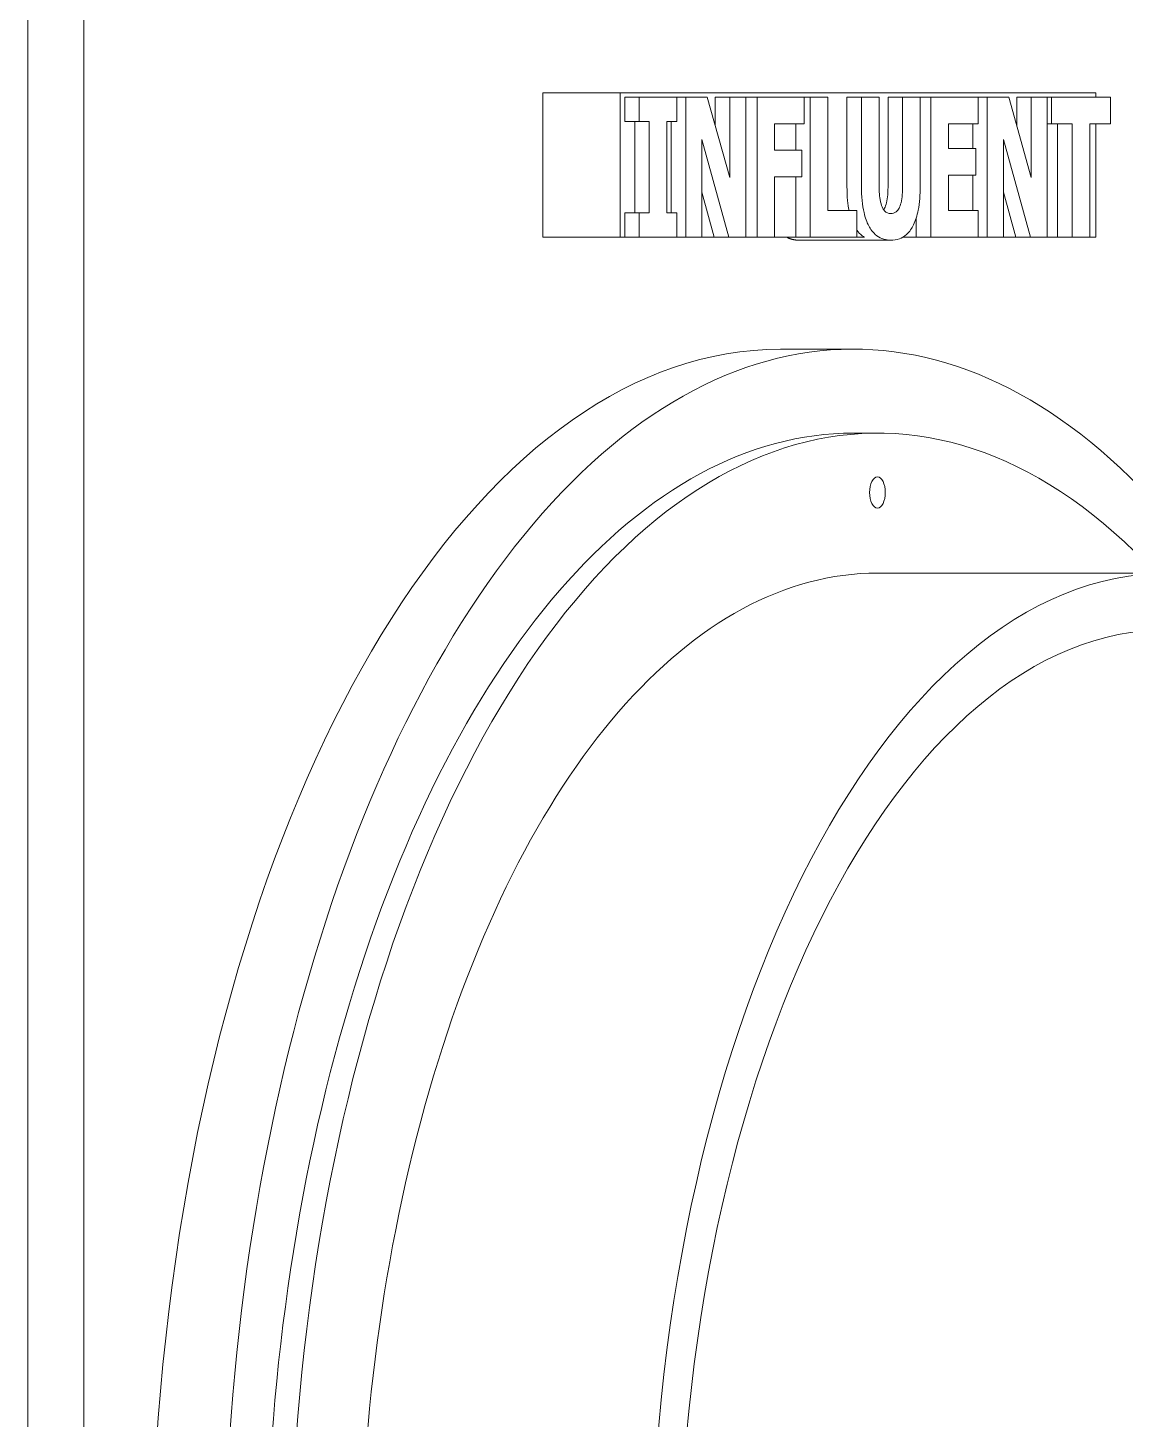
# Model space of a CAD drawing. Header units: inches. Extents: x 20 to 536, y 8 to 344.
# Drawn here: x 291.361 to 293.812, y 123.961 to 127.069 of the extents above; entities that cross this region are included whole.
import ezdxf

# ---------------------------------------------------------------- set-up
doc = ezdxf.new("R2010")
doc.units = ezdxf.units.IN
doc.header["$LTSCALE"] = 16
doc.header["$MEASUREMENT"] = 0
doc.layers.add('Visible (ANSI)', color=7, linetype='Continuous', lineweight=50)

msp = doc.modelspace()

# ---------------------------------------------------------------- linework, layer by layer
at = {"layer": 'Visible (ANSI)', "linetype": 'Continuous', "lineweight": 18}
for p, q in [((291.361203, 120.788467), (291.361203, 128.288467)), ((291.48622, 121.632217), (291.48622, 127.444717)), ((292.51134, 126.600932), (292.51134, 126.923432)), ((292.51134, 126.923432), (292.684545, 126.923432)), ((292.684545, 126.923432), (293.747045, 126.923432)), ((292.684545, 126.600932), (292.684545, 126.923432)), ((292.694438, 126.913932), (292.694438, 126.859398)), ((292.694438, 126.913932), (292.726914, 126.913932)), ((292.811124, 126.913932), (292.726914, 126.913932)), ((292.726914, 126.913932), (292.726914, 126.859398)), ((292.811124, 126.913932), (292.830851, 126.913932)), ((292.811124, 126.859398), (292.811124, 126.913932)), ((292.879043, 126.913932), (292.830851, 126.913932)), ((292.830851, 126.913932), (292.830851, 126.600932)), ((292.929012, 126.734604), (292.879043, 126.913932)), ((292.896536, 126.913932), (292.896536, 126.851155)), ((292.896536, 126.913932), (292.929012, 126.913932)), ((292.964903, 126.913932), (292.929012, 126.913932)), ((292.929012, 126.913932), (292.929012, 126.734604)), ((292.964903, 126.913932), (292.990336, 126.913932)), ((292.964903, 126.600932), (292.964903, 126.913932)), ((293.095092, 126.913932), (292.990336, 126.913932)), ((292.990336, 126.913932), (292.990336, 126.600932)), ((293.095092, 126.854325), (293.095092, 126.913932)), ((293.095092, 126.913932), (293.108985, 126.913932)), ((293.1483, 126.913932), (293.108985, 126.913932)), ((293.108985, 126.913932), (293.108985, 126.600932)), ((293.1483, 126.660539), (293.1483, 126.913932)), ((293.190972, 126.913932), (293.190972, 126.714059)), ((293.190972, 126.913932), (293.223448, 126.913932)), ((293.262764, 126.913932), (293.223448, 126.913932)), ((293.223448, 126.913932), (293.223448, 126.714059)), ((293.262764, 126.718624), (293.262764, 126.913932)), ((293.282792, 126.913932), (293.282792, 126.718624)), ((293.282792, 126.913932), (293.315268, 126.913932)), ((293.354584, 126.913932), (293.315268, 126.913932)), ((293.315268, 126.913932), (293.315268, 126.718624)), ((293.354584, 126.913932), (293.378368, 126.913932)), ((293.354584, 126.714312), (293.354584, 126.913932)), ((293.484139, 126.913932), (293.378368, 126.913932)), ((293.378368, 126.913932), (293.378368, 126.600932)), ((293.484139, 126.913932), (293.504373, 126.913932)), ((293.484139, 126.854325), (293.484139, 126.913932)), ((293.552566, 126.913932), (293.504373, 126.913932)), ((293.504373, 126.913932), (293.504373, 126.600932)), ((293.602534, 126.734604), (293.552566, 126.913932)), ((293.570058, 126.913932), (293.570058, 126.851155)), ((293.570058, 126.913932), (293.602534, 126.913932)), ((293.638425, 126.913932), (293.602534, 126.913932)), ((293.602534, 126.913932), (293.602534, 126.734604)), ((293.638425, 126.600932), (293.638425, 126.913932)), ((293.638425, 126.913932), (293.647625, 126.913932)), ((293.779521, 126.913932), (293.647625, 126.913932)), ((293.647625, 126.913932), (293.647625, 126.854325)), ((293.747045, 126.923432), (293.747045, 126.913932)), ((293.779521, 126.854325), (293.779521, 126.913932)), ((292.694438, 126.859398), (292.726914, 126.859398)), ((292.716885, 126.859398), (292.716885, 126.655466)), ((292.726914, 126.859398), (292.749361, 126.859398)), ((292.749361, 126.859398), (292.749361, 126.655466)), ((292.788677, 126.859398), (292.811124, 126.859398)), ((292.788677, 126.655466), (292.788677, 126.859398)), ((292.798375, 126.859398), (292.798375, 126.655466)), ((293.029398, 126.854325), (293.095092, 126.854325)), ((293.029398, 126.795226), (293.029398, 126.854325)), ((293.076509, 126.854325), (293.076509, 126.795226)), ((293.41743, 126.799284), (293.41743, 126.854325)), ((293.41743, 126.854325), (293.484139, 126.854325)), ((293.471897, 126.854325), (293.471897, 126.799284)), ((293.638425, 126.854325), (293.647625, 126.854325)), ((293.647625, 126.854325), (293.693916, 126.854325)), ((293.66144, 126.854325), (293.66144, 126.600932)), ((293.693916, 126.854325), (293.693916, 126.600932)), ((293.733231, 126.854325), (293.779521, 126.854325)), ((293.733231, 126.600932), (293.733231, 126.854325)), ((293.747045, 126.854325), (293.747045, 126.600932)), ((292.866742, 126.819068), (292.92711, 126.600932)), ((292.866742, 126.600932), (292.866742, 126.819068)), ((293.540264, 126.600932), (293.540264, 126.819068)), ((293.540264, 126.819068), (293.600632, 126.600932)), ((293.089893, 126.795226), (293.029398, 126.795226)), ((293.089893, 126.735619), (293.089893, 126.795226)), ((293.478939, 126.799284), (293.41743, 126.799284)), ((293.478939, 126.739677), (293.478939, 126.799284)), ((293.029398, 126.600932), (293.029398, 126.735619)), ((293.029398, 126.735619), (293.089893, 126.735619)), ((293.076509, 126.735619), (293.076509, 126.600932)), ((293.41743, 126.739677), (293.478939, 126.739677)), ((293.41743, 126.660539), (293.41743, 126.739677)), ((293.471897, 126.739677), (293.471897, 126.660539)), ((292.866742, 126.701718), (292.894634, 126.600932)), ((293.540264, 126.701718), (293.568156, 126.600932)), ((293.213361, 126.660539), (293.1483, 126.660539)), ((293.213361, 126.600932), (293.213361, 126.660539)), ((293.484139, 126.660539), (293.41743, 126.660539)), ((293.484139, 126.600932), (293.484139, 126.660539)), ((292.694438, 126.655466), (292.694438, 126.600932)), ((292.694438, 126.655466), (292.726914, 126.655466)), ((292.726914, 126.655466), (292.726914, 126.600932)), ((292.749361, 126.655466), (292.726914, 126.655466)), ((292.811124, 126.655466), (292.788677, 126.655466)), ((292.811124, 126.600932), (292.811124, 126.655466)), ((293.345892, 126.644548), (293.345892, 126.600932)), ((292.51134, 126.600932), (292.684545, 126.600932)), ((292.694438, 126.600932), (292.684545, 126.600932)), ((292.694438, 126.600932), (292.726914, 126.600932)), ((292.726914, 126.600932), (292.811124, 126.600932)), ((292.811124, 126.600932), (292.830851, 126.600932)), ((292.830851, 126.600932), (292.866742, 126.600932)), ((292.894634, 126.600932), (292.866742, 126.600932)), ((292.894634, 126.600932), (292.92711, 126.600932)), ((292.92711, 126.600932), (292.964903, 126.600932)), ((292.964903, 126.600932), (292.990336, 126.600932)), ((292.990336, 126.600932), (293.029398, 126.600932)), ((293.076509, 126.600932), (293.029398, 126.600932)), ((293.076509, 126.600932), (293.108985, 126.600932)), ((293.108985, 126.600932), (293.213361, 126.600932)), ((293.230302, 126.600932), (293.213361, 126.600932)), ((293.345892, 126.600932), (293.315553, 126.600932)), ((293.345892, 126.600932), (293.378368, 126.600932)), ((293.378368, 126.600932), (293.484139, 126.600932)), ((293.484139, 126.600932), (293.504373, 126.600932)), ((293.504373, 126.600932), (293.540264, 126.600932)), ((293.568156, 126.600932), (293.540264, 126.600932)), ((293.568156, 126.600932), (293.600632, 126.600932)), ((293.600632, 126.600932), (293.638425, 126.600932)), ((293.66144, 126.600932), (293.638425, 126.600932)), ((293.66144, 126.600932), (293.693916, 126.600932)), ((293.693916, 126.600932), (293.733231, 126.600932)), ((293.747045, 126.600932), (293.733231, 126.600932)), ((293.083335, 126.594338), (293.289016, 126.594338)), ((293.04259, 126.350932), (293.20497, 126.350932)), ((293.20497, 126.163432), (293.259097, 126.163432)), ((293.259097, 125.850932), (293.908616, 125.850932))]:
    msp.add_line(p, q, dxfattribs=at)
for centre, major_axis, start_param, end_param in [((293.20497, 123.538432), (0, 2.8125), 5.67192986, 8.94884126), ((293.04259, 123.538432), (0, 2.8125), 0, 2.66565596), ((293.259097, 123.538432), (0, -2.625), 2.64866739, 6.33361033), ((293.20497, 123.538432), (0, -2.625), 3.14159265, 6.28318531), ((293.259097, 123.538432), (0, -2.3125), 3.14159265, 6.28318531)]:
    msp.add_ellipse(centre, major_axis=major_axis, ratio=0.5, start_param=start_param, end_param=end_param, dxfattribs=at)
for centre, major_axis in [((293.259097, 126.030829), (0, -0.035)), ((293.908616, 123.538432), (0, 2.3125)), ((293.908616, 123.538432), (0, 2.186419))]:
    msp.add_ellipse(centre, major_axis=major_axis, ratio=0.5, dxfattribs=at)
for points, knots in [([(293.190972, 126.714059), (293.190972, 126.703553), (293.191379, 126.692954), (293.193097, 126.67508), (293.194139, 126.667667), (293.195568, 126.660539)], [-0.821877976, -0.821877976, -0.821877976, -0.821877976, -0.654433498, -0.654433498, -0.531830613, -0.531830613, -0.531830613, -0.531830613]), ([(293.223448, 126.714059), (293.223448, 126.703553), (293.223855, 126.692954), (293.225733, 126.673421), (293.227087, 126.664418), (293.231623, 126.644623), (293.235135, 126.634688), (293.242995, 126.619959), (293.248533, 126.611194), (293.26743, 126.596914), (293.278408, 126.594338), (293.289016, 126.594338)], [-0.821877976, -0.821877976, -0.821877976, -0.821877976, -0.654433498, -0.654433498, -0.504909579, -0.504909579, -0.307478412, -0.307478412, -0.16166829, -0.16166829, 0, 0, 0, 0]), ([(293.289016, 126.653945), (293.286393, 126.653945), (293.283722, 126.654368), (293.278937, 126.65641), (293.276775, 126.657867), (293.272667, 126.662295), (293.270833, 126.665247), (293.267923, 126.672291), (293.266295, 126.67736), (293.263285, 126.695701), (293.262764, 126.707629), (293.262764, 126.718624)], [-0.357819749, -0.357819749, -0.357819749, -0.357819749, -0.281802872, -0.281802872, -0.21609433, -0.21609433, -0.146681317, -0.146681317, -0.083787292, -0.083787292, 0, 0, 0, 0]), ([(293.282792, 126.718624), (293.282792, 126.711054), (293.282557, 126.703186), (293.281367, 126.689706), (293.280531, 126.683604), (293.277988, 126.672937), (293.276524, 126.669038), (293.274217, 126.664679), (293.273514, 126.663536), (293.272776, 126.662501)], [-0.217363441, -0.217363441, -0.217363441, -0.217363441, -0.17163752, -0.17163752, -0.134758966, -0.134758966, -0.100390194, -0.100390194, -0.086453699, -0.086453699, -0.086453699, -0.086453699]), ([(293.315268, 126.718624), (293.315268, 126.711054), (293.315032, 126.703186), (293.313843, 126.689706), (293.313007, 126.683604), (293.310464, 126.672937), (293.309, 126.669038), (293.305422, 126.662277), (293.303162, 126.65959), (293.296996, 126.654908), (293.292942, 126.653945), (293.289016, 126.653945)], [-0.217363441, -0.217363441, -0.217363441, -0.217363441, -0.17163752, -0.17163752, -0.134758966, -0.134758966, -0.100390194, -0.100390194, -0.059831536, -0.059831536, 0, 0, 0, 0]), ([(293.289016, 126.594338), (293.295353, 126.594338), (293.301792, 126.595225), (293.313448, 126.599421), (293.318798, 126.602424), (293.33107, 126.613255), (293.336056, 126.621182), (293.344236, 126.638042), (293.347673, 126.649018), (293.353381, 126.67805), (293.354584, 126.696315), (293.354584, 126.714312)], [-0.433604472, -0.433604472, -0.433604472, -0.433604472, -0.370673963, -0.370673963, -0.316022801, -0.316022801, -0.237534002, -0.237534002, -0.137141706, -0.137141706, 0, 0, 0, 0]), ([(293.213355, 126.616357), (293.216382, 126.612268), (293.220207, 126.608058), (293.22675, 126.603113), (293.228514, 126.601954), (293.230302, 126.600932)], [-0.239954448, -0.239954448, -0.239954448, -0.239954448, -0.16166829, -0.16166829, -0.133487705, -0.133487705, -0.133487705, -0.133487705])]:
    msp.add_open_spline(points, degree=3, knots=knots, dxfattribs=at)
msp.add_open_spline([(293.083335, 126.594338), (293.068636, 126.594338), (293.057097, 126.600932)], degree=2, dxfattribs=at)

doc.saveas('drawing.dxf')
